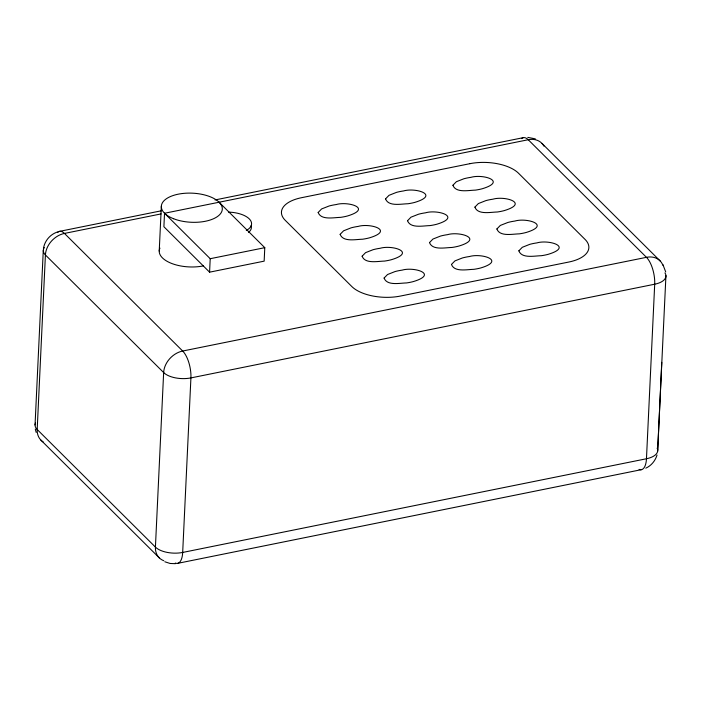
<?xml version="1.0" encoding="UTF-8"?>
<svg xmlns="http://www.w3.org/2000/svg" width="701" height="701" viewBox="0 0 701 701"><rect width="100%" height="100%" fill="white"/><g stroke="black" fill="none" stroke-linecap="round" stroke-linejoin="round"><path stroke-width="1.05" d="M43.278 250.406L35.05 424.937M657.713 450.13L661.762 362.364M159.223 251.046L161.326 206.401M543.932 146.123A20.347 15.816 -45.2 0 0 528.23 139.736L164.525 213.262L163.894 226.73L209.581 272.172L264.154 261.149L264.785 247.681L219.098 202.239M209.581 272.172L210.212 258.704L164.525 213.262M657.599 451.514L665.941 275.598M43.453 248.636C44.549 240.671 50.638 233.775 58.411 231.716M657.03 455.063C655.295 460.75 651.282 465.744 645.796 468.163M59.348 231.4L161.335 210.791M215.014 199.951L523.13 137.703M161.072 213.91L64.448 233.424A20.347 8.342 78.6 0 0 57.789 232.276M210.212 258.704L264.785 247.681M177.87 563.306L641.652 469.609M175.381 563.683L170.071 563.455L164.814 561.764M527.783 137.37L535.301 138.851M660.281 261.079L542.048 143.486M40.719 439.93L159.311 557.891M662.874 264.479L665.705 271.927M35.295 429.082L36.18 432.412M163.78 560.721A20.347 15.816 -45.2 0 1 155.42 547.095L37.188 429.494A20.347 9.709 2.7 0 1 35.532 422.983M43.26 442.007A20.347 15.816 -45.2 0 1 37.188 429.494L45.416 254.962A20.347 9.709 2.7 0 1 44.329 247.506M639.075 469.381A20.347 8.342 78.6 0 0 646.462 458.752A20.347 9.709 2.7 0 0 657.144 448.149M175.294 563.069A20.347 8.342 78.6 0 0 182.681 552.441L190.917 377.909A20.347 8.342 78.6 0 0 182.681 351.026L64.448 233.424A20.347 15.816 -45.2 0 0 45.416 254.962L163.648 372.555A20.347 9.709 2.7 0 0 190.917 377.909L654.699 284.212A20.347 9.709 2.7 0 0 664.96 272.899M662.848 265.197A20.347 15.816 -45.2 0 0 646.462 257.328L528.23 139.736A20.347 8.342 78.6 0 0 521.57 138.579M203.325 265.907A30.52 14.563 2.7 0 1 170.93 263.164A30.52 14.563 2.7 0 1 159.951 248.119M251.142 225.626A22.546 10.76 2.7 0 1 248.592 232.408M228.57 212.123A22.546 10.76 2.7 0 1 249.372 218.992A22.546 10.76 2.7 0 1 246.288 230.463M163.648 372.555L155.42 547.095A20.347 9.709 2.7 0 0 182.681 552.441L646.462 458.752L654.699 284.212A20.347 8.342 78.6 0 0 646.462 257.328L182.681 351.026A20.347 15.816 -45.2 0 0 163.648 372.555M318.166 212.482C321.049 220.421 333.799 217.476 340.563 217.363A35.996 17.175 2.7 0 0 347.635 215.934C372.783 208.285 347.906 201.038 336.2 204.561A35.996 17.175 2.7 0 0 329.12 205.989L321.61 208.942L318.166 212.482M340.143 234.336C343.026 242.283 355.775 239.33 362.54 239.225A35.996 17.175 2.7 0 0 369.611 237.797C394.759 230.147 369.883 222.9 358.176 226.414A35.996 17.175 2.7 0 0 351.096 227.843L343.586 230.804L340.143 234.336M362.119 256.198C364.993 264.137 377.751 261.193 384.516 261.079A35.996 17.175 2.7 0 0 391.587 259.65C416.736 252.001 391.859 244.754 380.152 248.277A35.996 17.175 2.7 0 0 373.072 249.705L365.563 252.658L362.119 256.198M385.55 198.874C388.424 206.813 401.174 203.86 407.947 203.754A35.996 17.175 2.7 0 0 415.018 202.326C440.158 194.676 415.281 187.43 403.574 190.944A35.996 17.175 2.7 0 0 396.503 192.372L388.994 195.334L385.55 198.874M384.095 278.052C386.97 285.999 399.728 283.046 406.492 282.941A35.996 17.175 2.7 0 0 413.564 281.513C438.712 273.863 413.835 266.617 402.129 270.13A35.996 17.175 2.7 0 0 395.049 271.559L387.539 274.52L384.095 278.052M407.526 220.727C410.4 228.666 423.15 225.722 429.923 225.608A35.996 17.175 2.7 0 0 436.995 224.18C462.134 216.53 437.258 209.284 425.551 212.806A35.996 17.175 2.7 0 0 418.479 214.234L410.97 217.187L407.526 220.727M429.503 242.581C432.377 250.529 445.126 247.576 451.891 247.471A35.996 17.175 2.7 0 0 458.971 246.042C484.111 238.393 459.234 231.146 447.527 234.66A35.996 17.175 2.7 0 0 440.456 236.088L432.946 239.05L429.503 242.581M452.925 185.257C455.808 193.196 468.557 190.251 475.322 190.137A35.996 17.175 2.7 0 0 482.393 188.709C507.542 181.06 482.665 173.813 470.958 177.335A35.996 17.175 2.7 0 0 463.887 178.764L456.369 181.717L452.925 185.257M451.47 264.443C454.353 272.382 467.103 269.438 473.867 269.324A35.996 17.175 2.7 0 0 480.947 267.896C506.087 260.246 481.21 253 469.504 256.522A35.996 17.175 2.7 0 0 462.432 257.95L454.923 260.903L451.47 264.443M474.901 207.119C477.784 215.058 490.534 212.105 497.298 212A35.996 17.175 2.7 0 0 504.37 210.572C529.518 202.922 504.641 195.675 492.934 199.189A35.996 17.175 2.7 0 0 485.863 200.617L478.345 203.579L474.901 207.119M496.878 228.973C499.76 236.912 512.51 233.968 519.275 233.854A35.996 17.175 2.7 0 0 526.346 232.425C551.494 224.776 526.617 217.529 514.911 221.052A35.996 17.175 2.7 0 0 507.831 222.48L500.321 225.433L496.878 228.973M518.854 250.835C521.737 258.774 534.486 255.821 541.251 255.716A35.996 17.175 2.7 0 0 548.322 254.288C573.471 246.638 548.594 239.391 536.887 242.905A35.996 17.175 2.7 0 0 529.807 244.334L522.298 247.295L518.854 250.835M469.933 163.675L301.483 197.708A36.233 17.288 2.7 0 0 285.246 220.324L351.823 286.543A36.233 17.288 2.7 0 0 400.376 296.067L568.826 262.034A36.233 17.288 2.7 0 0 585.063 239.418L518.486 173.208A36.233 17.288 2.7 0 0 469.933 163.675M173.611 218.747A30.52 14.563 2.7 0 0 222.103 210.51A30.52 14.563 2.7 0 0 179.736 193.897A30.52 14.563 2.7 0 0 173.611 218.747"/></g></svg>
